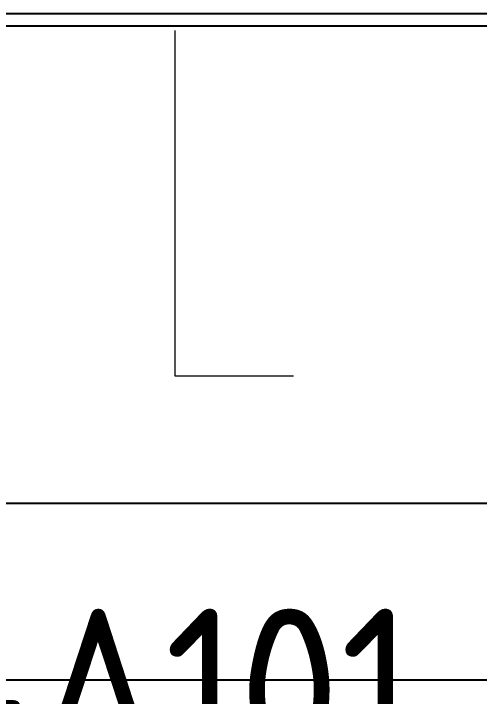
# Model space of a CAD drawing. Header units: millimetres. Extents: x 42356 to 50646, y 31507 to 39566.
# Drawn here: x 47610.9 to 47667.5, y 33892.5 to 33975.5 of the extents above; entities that cross this region are included whole.
import ezdxf
from ezdxf.enums import TextEntityAlignment as Align

# ---------------------------------------------------------------- set-up
doc = ezdxf.new("R2010")
doc.units = ezdxf.units.MM
doc.set_wipeout_variables(frame=1)
doc.layers.add('000-PI-Oprema', color=30, linetype='Continuous', lineweight=5)
doc.layers.add('000-PI-ORMAR', color=2, linetype='Continuous')
doc.layers.add('000-PI_TEXT', color=7, linetype='Continuous')
doc.styles.add('PI0', font='isocpeur.ttf', dxfattribs={"width": 0.9})

# ---------------------------------------------------------------- blocks, each defined once
blk = doc.blocks.new('2000x800 montažna')
at = {"layer": '000-PI-ORMAR'}
blk.add_line((45403.521, 36225.533), (46109.521, 36225.533), dxfattribs=at)
blk = doc.blocks.new('E101_svijetlo_8MR2200-1A')
at = {"layer": '000-PI-Oprema', "ltscale": 0.25}
for p, q in [((-190, 25), (-190, -17)), ((-190, -17), (-175.6, -17))]:
    blk.add_line(p, q, dxfattribs=at)
blk.add_wipeout([(-172.5, 0), (172.5, 0), (172.5, -32), (-172.5, -32)])

msp = doc.modelspace()

# ---------------------------------------------------------------- linework, layer by layer
at = {"layer": '000-PI-ORMAR'}
for p, q in [((47428.026, 33975.489), (48213.026, 33975.489)), ((47422.526, 33973.989), (48218.526, 33973.989)), ((47422.526, 33915.989), (48218.526, 33915.989))]:
    msp.add_line(p, q, dxfattribs=at)

# ---------------------------------------------------------------- block references
at = {"layer": '000-PI-Oprema'}
msp.add_blockref('E101_svijetlo_8MR2200-1A', (47820.526, 33948.436), dxfattribs=at)
at = {"layer": '000-PI-ORMAR'}
msp.add_blockref('2000x800 montažna', (2064.005, -2331.044), dxfattribs=at)

# ---------------------------------------------------------------- texts
at = {"layer": '000-PI_TEXT', "style": 'PI0', "width": 0.9}
msp.add_text('-A101', height=20, dxfattribs=at).set_placement((47630.216, 33893.126), align=Align.MIDDLE)

doc.saveas('drawing.dxf')
